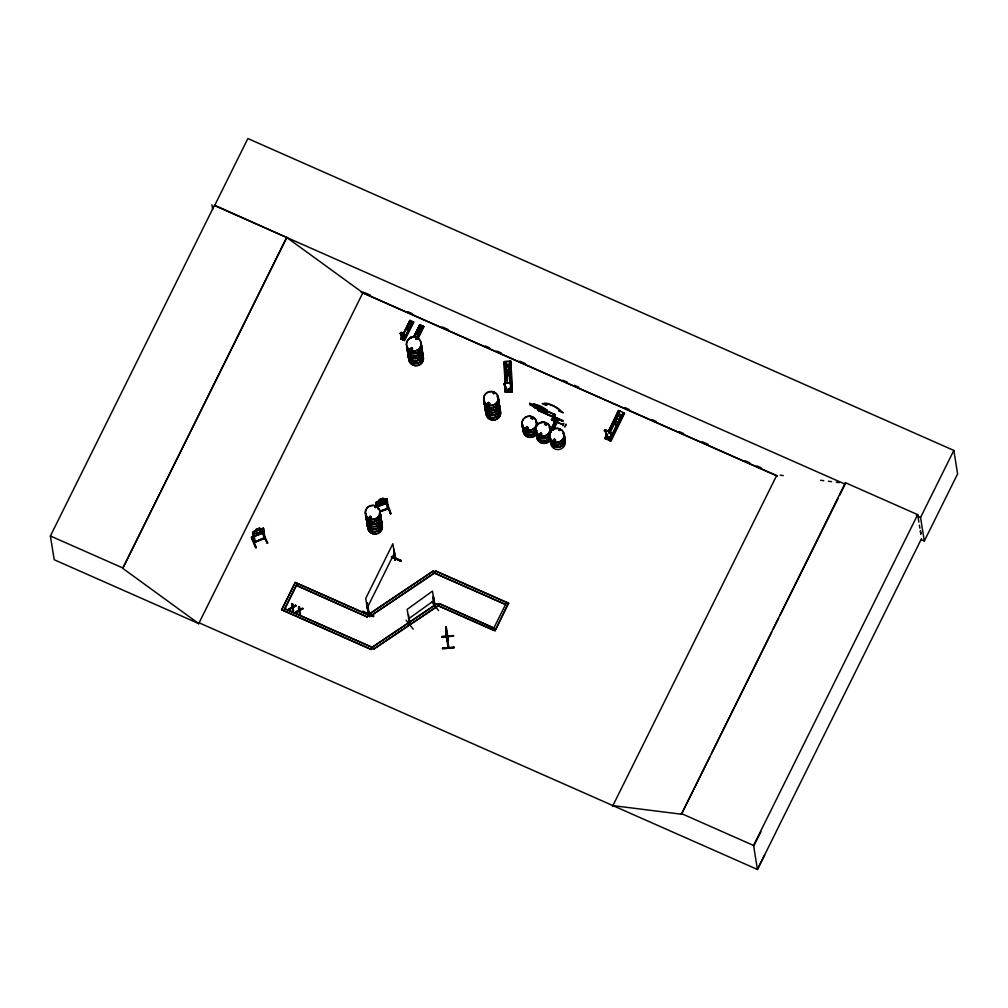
<?xml version="1.0" encoding="UTF-8"?>
<svg xmlns="http://www.w3.org/2000/svg" width="1008" height="1008" viewBox="0 0 1008 1008"><rect width="100%" height="100%" fill="white"/><g stroke="black" fill="none" stroke-linecap="round" stroke-linejoin="round"><path stroke-width="1.5" d="M401.373 332.426L403.124 333.031L403.578 334.442A2.633 0.655 26.4 0 1 404.271 335.891L404.258 338.701L401.89 337.655L400.919 334.417A2.633 0.655 26.4 0 1 401.209 333.396L401.285 333.257A2.633 0.655 26.4 0 0 400.982 334.278L400.919 334.417M403.326 333.194L403.654 334.303A2.633 0.655 26.4 0 1 404.334 335.752L404.334 338.562L401.965 337.516L400.982 334.278M610.684 433.868L610.571 438.304L607.005 436.766L605.543 431.915A3.944 0.995 25.8 0 1 605.279 430.252A3.944 0.995 25.8 0 1 610.319 432.419A3.944 0.995 25.8 0 1 610.583 434.083L610.684 433.868A3.944 0.995 25.8 0 0 610.42 432.205A3.944 0.995 25.8 0 0 605.38 430.038A3.944 0.995 25.8 0 0 605.644 431.701L607.106 436.552L610.672 438.089M510.527 389.605L510.602 384.804A3.944 1.184 -2.1 0 0 510.338 383.141A3.944 1.184 -2.1 0 0 504.781 383.405A3.944 1.184 -2.1 0 0 505.046 385.069L506.596 389.794L510.514 389.378L506.596 389.794M554.413 420.437L554.261 421.155L551.54 419.454L563.182 424.771L554.161 421.054L554.324 420.336M555.559 423.826L554.148 414.452L554.123 417.425M537.881 409.853L562.766 421.205L537.705 410.206L555.383 417.463L555.194 418.32L554.879 414.338L555.433 417.816M446.632 638.001L446.67 637.081M553.354 418.396L553.871 417.362L555.307 424.595L554.047 418.824L554.816 417.69L554.261 418.925L553.064 418.307L554.249 424.381L555.206 424.544M554.236 424.204L555.043 424.607M369.23 517.684L369.697 516.436L371.045 516.461M370.944 517.583L370.629 516.487M371.083 517.394L370.944 516.739M375.757 507.515L374.787 507.553L375.593 506.86M375.745 506.722L375.19 507.465M408.757 328.822L408.051 327.789M412.045 348.415L411.466 349.7L411.012 348.428M412.436 349.436L412.411 348.579M416.002 339.343L415.888 338.6M416.052 338.675L416.606 339.016M417.01 339.129L416.795 338.398L416.606 339.104M418.824 332.98L418.244 333.9M487.57 403.187L488.401 404.473L489.573 403.78M489.674 403.263L489.485 404.095M525.811 428.161L526.138 427.367M526.138 428.009L526.63 428.551M531.38 417.816L532.022 418.559L532.539 417.854M539.419 434.171L541.309 433.226M539.507 433.856L539.822 434.914M539.759 433.818L540.994 434.574M541.435 434.763L541.561 433.679M545.441 424.229C545.845 421.785 544.181 425.439 546.097 424.154M546.185 423.738L545.038 423.688M553.657 439.967L554.324 440.761M555.521 440.08L554.854 441.239L553.581 440.761M559.352 430.378L559.251 429.912M559.1 430.492L559.957 429.736M447.464 637.434L447.401 636.3M447.993 646.884L445.927 632.029M445.851 628.841L448.585 647.854L447.01 637.321M554.929 414.603L534.379 405.443L534.694 406.804L542.909 410.407L539.305 407.938C551.489 411.743 525.37 400.667 537.743 407.232L534.605 406.438L541.082 409.412L540.905 408.328M264.058 538.423L253.966 542.291L263.655 538.146M263.34 528.242L265.003 537.919L263.844 538.751L263.642 537.982L264.852 537.566M447.993 646.531L448.447 646.267M448.623 647.703L447.804 636.275M387.198 508.801L388.395 508.435M387.349 508.322C387.941 510.527 386.24 507.553 388.256 508.07M373.376 616.543L362.678 611.944L373.363 616.581L373.59 615.875M362.88 611.516L373.59 616.064M368.134 613.481L368.046 613.04C370.931 612.7 366.786 611.541 367.025 604.283L367.114 603.2L367.025 604.283M368.638 613.62L367.114 603.2M395.161 559.73L395.275 558.432L394.771 559.906L395.741 558.986L393.775 549.473L394.834 559.805M394.733 559.818L395.338 558.772L392.855 543.753L365.74 598.412L368.159 613.532L368.613 612.612L368.109 613.645M395.69 558.734L395.199 559.969M508.725 390.524C508.99 390.852 507.654 389.264 508.864 389.252M508.977 390.676L508.032 391.091L508.977 390.953M413.179 629.143L406.098 620.222M401.171 332.325L401.209 333.396M411.226 336.773L412.637 337.138M608.24 437.031L608.983 437.333L608.114 436.955M608.177 438.619L607.534 438.253M554.161 420.941L551.54 419.454M369.004 612.814L367.479 603.364M254.079 542.254L264.625 537.894M253.915 541.951L254.23 542.606L265.054 538.272M407.093 328.268L407.736 329.503L408.744 328.747M410.281 348.793L412.146 348.138M410.445 348.516L410.924 349.965L412.209 349.587M410.672 348.541L410.747 349.209M371.347 517.432L370.39 518.389L369.243 517.356M489.749 403.288L488.527 402.305L487.544 403.767M489.258 403.679L488.943 402.583M493.454 393.46L493.769 392.843M525.823 427.871L526.592 427.064M526.214 427.619L526.289 428.299M527.978 428.513L527.638 427.241M531.909 418.244L532.287 417.69M539.872 433.957L540.49 433.264M541.233 434.07L540.792 434.7M541.283 434.347L541.208 433.516M541.598 434.196L540.653 435.154L539.557 434.385M546.16 424.217L545.958 423.486M553.342 440.03L554.11 439.223M553.934 440.685L555.232 440.219M558.848 430L559.604 429.496M555.496 440.672L554.589 439.337M553.858 414.326L554.665 415.195M387.311 508.763L380.079 511.472L388.508 508.397L387.387 508.788M563.396 424.759L563.762 423.31L562.905 425.691M623.839 412.915L624.544 413.204L611.062 441.101L604.888 438.467L606.904 434.284M608.278 431.512L618.736 410.609L617.161 415.12M604.913 438.493L607.043 434.347M608.378 431.563L618.37 410.596M607.295 434.322L605.241 438.556L607.068 436.036M608.605 431.588L618.723 410.495L624.166 412.978M607.61 434.599L605.707 438.82M608.958 431.802L619.114 410.911M609.097 431.852L615.825 417.904M606.06 438.984L607.27 436.124M609.323 431.966L616.027 417.992M617.4 415.22L619.391 411.025L620.147 411.365M607.622 436.212L606.388 439.047M619.844 411.151L609.008 433.377L618.496 413.948M607.081 437.888L608.882 439.614L607.081 437.888L607.131 439.16L608.882 439.614M610.004 432.256L618.748 414.124M610.105 432.293L618.874 414.175M608.366 438.354C606.955 438.354 608.958 438.253 608.517 436.892M608.215 436.981L608.706 436.981M610.571 437.522L616.606 424.948M617.98 422.188L621.319 415.195M611.012 437.636L617.06 425.086M618.408 422.289L621.772 415.321M622.831 414.149L610.205 440.483L617.312 425.263M618.66 422.478L622.705 414.099M624.091 412.889L610.331 440.786L623.032 414.238M610.382 440.811L624.091 412.915M362.678 611.969L362.918 611.213M395.149 560.07L394.141 549.625M391.469 557.084L400.856 561.166L401.134 560.599L391.784 556.529M199.219 622.856L198.828 623.637L54.205 559.742L50.4 535.979L214.528 205.178L286.852 237.548L122.737 568.336L198.727 623.587L199.118 622.818L757.424 869.45L764.656 855.112M839.563 495.47L845.158 484.18L214.591 205.619L247.867 138.55L953.833 450.425L957.6 473.936L924.323 541.019L921.438 539.746M122.737 568.336L286.789 237.107M198.727 623.587L363.245 292.018M400.781 338.927L410.168 320.557M402.671 334.933L409.903 320.279L413.771 322.119L404.573 340.641L400.743 338.852C400.378 332.955 409.928 341.989 401.89 336.685M401.184 339.154L410.407 320.67M402.041 339.154L403.024 338.94L403.049 339.797L401.94 338.461M402.608 339.192L403.162 338.045M402.633 338.486L403.011 338.335M403.427 340.137L412.537 321.59M412.826 321.665L403.843 340.326L413.519 321.968M413.028 321.804L403.339 340.087M404.044 340.402L413.456 321.842L404.006 340.225M414.288 336.886L419.719 324.778L413.834 336.685L419.971 324.715L423.826 326.567L417.904 338.461L423.814 326.567M414.124 336.76L419.769 324.803M414.527 336.987L420.953 325.319M414.742 337.037L420.424 325.093M371.057 649.543L372.002 647.262L436.867 603.767L372.053 647.552L371.057 649.543L281.61 609.752L295.168 582.422L368.248 614.704L367.303 616.997L296.251 585.333L367.303 616.997M281.648 610.042L294.538 584.086M423.121 326.264L416.695 337.932L422.843 326.05L423.536 326.353L417.602 338.285M416.984 338.008L422.894 326.113M417.148 338.134L423.146 326.264L417.388 338.234M285.075 608.227L296.604 584.993M367.252 607.824L394.367 553.165M367.252 616.694L368.248 614.704M435.481 570.83L434.498 572.821L369.684 616.606L434.549 573.124L435.481 570.83L508.561 603.112L495.054 630.743L492.975 629.824M533.093 404.838C533.345 402.683 548.654 408.064 547.382 412.902M533.333 405.884L534.744 407.686L544.144 411.73L534.757 407.585M534.215 404.12L547.067 410.269M439.198 603.868L438.215 605.858L373.351 649.341L438.165 605.556L439.16 603.565L493.844 628.009L439.16 603.565M555.206 418.232L537.932 410.168M562.829 421.042L552.157 416.38M551.628 419.996L551.691 419.164M554.463 418.396L553.417 417.589M553.304 418.496L553.644 417.262M551.212 428.576L553.757 423.448M554.98 420.89L556.303 418.32M551.704 428.627L556.819 418.396L551.666 428.765M552.913 429.169L558.117 419.126M493.807 627.707L492.811 629.698L438.165 605.556L436.867 603.767M436.918 604.069L438.215 605.858L492.862 630L506.545 602.494M495.054 630.743L508.561 603.112M612.511 806.387L776.626 475.587L362.855 292.786L286.852 237.548M612.889 805.606L681.421 814.212L845.435 482.719L917.696 514.647L918.893 522.144M681.421 814.212L710.111 756.378M711.509 753.556L771.687 632.268M773.086 629.446L778.68 618.169M780.079 615.346L838.165 498.292M921.539 538.663L757.424 869.45L753.568 845.447L917.696 514.647M924.323 541.019L920.556 517.495L953.833 450.425M753.682 846.128L760.927 831.789M400.856 560.927L391.482 556.907L400.856 561.166M401.134 560.599L391.759 556.567M434.36 606.136L434.65 606.627M563.018 420.651L552.371 415.951M252.781 532.4L253.222 535.689L254.583 536.294L262.912 532.93L264.008 531.405M254.457 536.256L263.025 533.043L264.071 531.405L263.453 528.179L259.837 529.301M381.515 501.694L384.565 499.477L382.423 501.581L385.081 502.047L381.73 502.097L378.693 504.302L380.911 502.11L378.378 501.656L381.629 501.556M377.937 506.381L376.501 505.588L377.849 506.457L386.429 503.433L387.45 501.732L386.946 498.62L383.116 499.577M386.429 503.433L387.488 501.845M417.287 332.527L417.577 333.875M375.442 506.583L374.711 507.402M369.747 516.751L369.848 517.822M371.007 517.507L370.15 518.011L369.482 517.255M371.171 517.999L371.297 516.915M494.159 393.473L493.038 393.296M489.208 403.767L489.182 402.885M531.682 417.816L532.388 417.476L532.463 418.345M525.886 428.11L527.335 429.08L527.827 427.43M545.693 423.549L545.681 424.242M555.005 440.647L554.791 439.4M251.723 537.289L256.171 547.646M410.319 624.607L408.542 614.754M435.179 606.652L433.654 597.114L432.986 597.127L434.687 606.879L432.986 597.127M508.208 389.453L508.574 389.466M508.725 389.428L508.334 389.126M446.884 640.773L446.632 632.117L446.972 640.849M416.871 339.179L415.863 339.016M531.481 417.551L532.249 417.388M526.415 427.631L527.083 427.392M526.277 428.387L527.537 428.425M558.873 430.315L559.692 429.71M553.934 439.79L554.929 439.702M554.261 418.66L553.203 418.421M376.69 507.238L375.997 502.475L379.714 500.774L379.525 499.615M377.156 501.682L375.997 502.475M431.613 601.789L438.619 610.596M410.092 624.128C409.815 625.754 410.432 623.335 409.525 624.166M409.626 624.481L409.865 623.763M434.461 606.4L434.801 606.551M408.706 618.761L433.994 600.503M402.129 338.852L402.709 338.335M369.684 616.606L368.336 614.515L433.201 571.032L434.549 573.124L505.55 604.485L434.549 573.124M368.386 614.817L433.201 571.032M255.301 542.266L253.562 532.451L252.567 532.841L254.23 542.291M263.844 537.907L264.096 538.713M264.852 538.411L264.739 537.604M295.357 605.128L292.963 606.841L296.201 605.682L295.382 605.317M302.261 608.177L299.88 609.89L303.106 608.731L302.299 608.366M289.057 608.933L292.358 607.937L289.082 609.134L292.181 607.018L291.791 603.553L292.673 604.12L291.791 603.553M295.961 611.995L299.237 610.798L296.806 612.549C292.95 611.881 304.933 607.736 295.999 612.184M289.082 609.134L292.219 607.219L291.816 603.742M293.517 611.087L292.622 610.52L293.517 611.087L293.076 607.37L296.163 605.48M296.201 605.682L293.076 607.37M303.08 608.53L299.993 610.42L300.422 614.149L299.54 613.57L300.422 614.149M379.751 500.888L377.987 501.921L378.34 504.088L383.72 503.168L385.396 501.593L385.056 499.439L383.166 499.691L383.053 498.343L379.399 499.628L379.625 500.9M608.63 437.724L607.975 437.51L608.744 437.497M251.735 537.113L256.259 547.672L255.654 547.911L251.269 537.478L251.798 537.088M407.408 327.991L408.051 327.852M417.463 332.438L418.824 333.043M416.065 338.36L417.035 338.65M493.819 393.775L494.172 393.044M489.069 402.885L487.998 402.872L488.489 404.057M532.073 418.232L532.098 417.501M370.024 516.474L369.634 517.709M508.158 390.928L508.586 391.23M508.788 390.071L508.12 390.146M402.167 338.94L402.633 338.789M253.714 532.804L252.567 532.841M267.17 543.085L262.76 532.69L267.196 543.274L267.8 543.035L262.811 532.678M257.116 535.336L256.007 529.452L259.61 528.028L260.14 531.934L256.775 533.257M256.183 529.553L259.547 528.23M256.448 531.128L259.787 529.767M504.214 361.796L505.386 392.301L504.189 361.784L511.006 361.431L512.026 391.961L510.98 361.444M506.117 361.708L505.84 361.633M509.708 361.507L509.884 366.08M510.275 366.068L510.502 361.229L504.605 361.507L505.323 392.301M507.226 392.213L506.948 392.15M510.539 391.948L510.791 387.425M511.27 391.999L511.169 387.412L511.207 391.999L512.114 391.948M383.053 498.343L379.399 499.628M376.564 506.873L375.908 502.841L376.916 502.488M385.799 499.351L386.946 499.363L385.938 499.729L387.589 509.141M379.94 511.094L387.16 508.561M380.117 511.711L388.445 508.775L386.833 498.683M390.436 513.639L391.079 513.626L387.097 503.042L377.849 506.457M434.826 606.199L432.495 591.091L407.207 609.349L409.576 624.519M417.564 333.812L418.244 333.837M411.138 348.214L412.07 348.743M488.88 404.069L488.011 403.666M526.567 427.027L527.688 427.216M559.352 429.736L560.02 429.748M554.085 439.186L554.954 439.223M370.037 516.55L370.768 516.789M386.631 503.194L390.562 513.778M254.936 541.838L255.339 542.165M509.771 361.507L510.199 384.25M510.174 361.494L510.388 366.055M510.464 361.393L511.686 391.898L505.726 392.112L505.978 388.382L505.613 389.012M259.724 529.389L261.589 529.061L261.929 531.229L260.278 532.854L254.974 533.963L254.633 531.808L256.36 530.674M446.355 627.329L447.93 637.749M441.718 636.464L453.55 636.199L441.731 636.817L453.499 635.569M441.731 636.867L453.524 636.023M454.243 647.312L442.462 648.144L442.537 648.938L454.28 647.514L442.462 648.182L454.268 647.438M263.579 528.293L253.739 531.569L256.246 530.725M446.468 633.641L445.889 626.711L445.763 627.581M445.725 627.493L446.405 637.9M446.62 634.801L445.712 628.841M446.897 640.899L446.393 636.061M533.219 404.926L540.817 407.749L543.703 409.563L543.879 410.647L534.656 407.106L529.792 404.46L529.603 403.301L533.27 404.813M504.92 369.886L510.804 369.482M509.393 390.776L507.591 390.852L509.38 390.499L509.557 391.797L509.38 390.499M509.544 391.532L507.755 391.885L507.578 390.587M386.87 498.796L377.093 501.656M527.033 429.03L526.075 428.602M370.377 518.276L369.419 517.847M506.079 392.263L505.575 386.102M605.959 438.934L606.69 439.261M610.268 440.761L610.13 439.992M780.129 475.196L783.241 475.587M820.625 480.287L823.738 480.677M828.412 481.257L831.524 481.648M836.199 482.24L839.311 482.63M534.215 404.296L532.967 404.057L533.522 406.778L534.794 407.572M402.179 338.877L402.457 338.373M411.592 347.936L412.486 348.592M411.214 349.94L410.407 349.285M605.342 438.606L605.191 437.875L605.682 438.543M488.414 404.359L487.733 403.943M609.336 440.357L609.916 440.609M609.664 440.42L623.372 412.713M540.691 433.201L541.22 433.843M544.055 411.806L547.495 412.99L547.004 410.13M412.259 337.126L411.264 336.874L411.34 337.705A2.633 0.655 26.4 0 0 410.382 338.096M609.336 436.804L611.579 437.648M362.905 611.428L373.64 616.039M916.285 515.605L920.556 517.495M364.682 292.648L370.427 295.18M407.774 311.686L412.083 313.589M442.26 326.92L448.006 329.465M485.365 345.958L489.674 347.861M496.856 351.036L501.165 352.939M519.838 361.192L525.584 363.737M562.943 380.243L567.252 382.145M574.434 385.321L578.743 387.223M624.721 407.534L629.03 409.437M652.025 419.593L656.334 421.495M679.316 431.651L683.626 433.553M702.311 441.806L708.057 444.339M745.403 460.845L749.713 462.748M756.907 465.923L761.216 467.825M361.192 292.244L777.42 476.116M419.051 326.68L422.604 328.243M418.421 327.928L421.974 329.503M417.488 329.818L421.029 331.304M537.428 407.03L554.891 414.742M533.446 405.896L529.792 404.46L529.78 403.276M553.216 417.488L554.602 418.118M551.767 419.706L554.4 420.865M554.753 423.347L555.685 423.763L554.602 417.69M549.65 427.745L553.619 429.584M549.65 427.946L553.682 429.685L558.608 419.353M549.436 428.425L553.405 430.252M435.532 571.12L508.612 603.414M492.937 629.534L495.004 630.441M368.285 615.006L295.168 582.422M298.696 606.602C300.447 607.005 297.07 606.929 299.124 610.268M372.002 647.262L284.659 608.668L372.002 647.262L373.351 649.341M281.61 609.752L371.02 649.253M681.307 813.519L753.568 845.447M50.4 535.979L122.661 567.895M402.192 332.678L403.049 333.169M411.113 349.587L410.596 348.932M540.263 434.687L539.746 434.02M608.152 438.808L607.37 438.581M447.817 636.388L447.993 637.825L447.338 637.333M388.37 508.019L388.37 508.927M553.72 441.05L553.405 440.269M541.246 433.251L541.699 433.969M411.907 348.277L412.108 348.919M368.336 614.515L369.634 616.304M386.492 503.068L390.461 513.841M387.135 508.46L387.45 509.128M383.242 499.502L383.09 498.456M375.908 502.841L377.055 502.853L377.912 508.234M920.43 530.611L920.921 533.723M919.384 525.155L919.863 528.154M920.342 531.153L920.821 534.152M845.435 482.719L845.548 483.412M619.214 422.856L613.872 420.676M617.841 425.678L612.511 423.511M607.055 435.708L606.652 435.658M553.82 417.463L554.98 424.708M553.543 417.476L554.123 420.462M531.619 405.052L530.334 403.843L530.447 404.536M511.006 375.329L505.121 375.732M511.144 391.721L510.502 361.229M412.524 323.719L408.983 322.232M411.907 324.979L408.366 323.492M410.974 326.857L407.434 325.37M445.75 626.724L447.527 637.9M445.801 629.811L445.876 628.702M377.559 506.52L377.987 509.204M376.123 502.45L376.664 505.651M297.284 583.632L283.727 610.961M211.907 204.775L212.663 209.437M262.445 529.301L263.957 538.713M263.63 538.045L263.844 538.751M259.61 528.028L260.543 534.013M446.632 632.167L446.216 629.836L446.506 632.167M299.552 606.98L299.88 609.89M299.237 610.798L299.565 613.771M292.648 603.931L292.963 606.841M292.333 607.748L292.66 610.709M447.35 636.539L448.169 647.779M446.317 632.709L446.519 636.161M510.502 369.117L510.993 382.838L510.35 369.104M510.136 369.117L510.098 372.179M510.35 375.215L510.489 382.864M510.602 384.804L510.615 385.031A3.944 1.184 -2.1 0 0 510.35 383.368A3.944 1.184 -2.1 0 0 504.781 383.632A3.944 1.184 -2.1 0 0 505.046 385.295M510.3 387.311L510.426 391.948M509.191 364.594L509.846 382.889M509.04 364.594L509.342 372.217M509.431 375.266L509.733 382.901M506.369 364.732L506.621 372.38M506.759 375.417L507.011 383.053M506.23 364.757L506.507 372.38M506.621 375.43L506.885 383.053M505.777 361.57L506.495 383.002M506.759 389.025L506.873 392.074M505.449 364.783L506.142 383.09M505.222 364.795L505.865 383.103M505.084 364.808L505.739 383.116M504.693 361.696L505.474 383.053M445.889 626.85L445.889 627.568M420.714 344.9A7.472 7.119 -9.1 0 1 416.115 355.975A7.472 7.119 -9.1 0 1 407.219 347.823M420.651 345.101A7.371 7.031 -9.1 0 1 416.115 356.026A7.371 7.031 -9.1 0 1 407.345 347.987M421.835 348.755A7.358 7.006 -9.1 0 1 415.485 358.193A7.358 7.006 -9.1 0 1 407.686 350.015M421.861 348.907A7.358 7.006 -9.1 0 1 415.51 358.344A7.358 7.006 -9.1 0 1 407.711 350.179M421.457 346.286A7.371 7.031 -9.1 0 1 415.094 355.736A7.371 7.031 -9.1 0 1 407.282 347.558M420.689 344.761A7.472 7.119 -9.1 0 1 416.09 355.837A7.472 7.119 -9.1 0 1 407.207 347.684M421.105 344.131A7.371 7.031 -9.1 0 1 415.699 353.43A7.371 7.031 -9.1 0 1 406.829 347.231M421.029 343.703A7.358 7.006 -9.1 0 1 415.624 352.989A7.358 7.006 -9.1 0 1 406.778 346.79M421.18 343.942A7.472 7.119 -9.1 0 1 415.699 353.38A7.472 7.119 -9.1 0 1 406.703 347.092M421.155 343.816A7.472 7.119 -9.1 0 1 415.674 353.241A7.472 7.119 -9.1 0 1 406.678 346.954M421.873 352.157A7.472 7.119 -9.1 0 1 417.274 363.245A7.472 7.119 -9.1 0 1 408.391 355.093M423.095 355.912A7.358 7.006 -9.1 0 1 415.384 363.586A7.358 7.006 -9.1 0 1 408.542 355.396M421.823 352.51A7.358 7.006 -9.1 0 1 422.692 354.136M421.898 349.146A7.358 7.006 -9.1 0 1 415.548 358.571A7.358 7.006 -9.1 0 1 407.749 350.406M423.02 356.152A7.358 7.006 -9.1 0 1 417.614 365.438A7.358 7.006 -9.1 0 1 408.769 359.251M421.772 352.069A7.371 7.031 -9.1 0 1 417.224 362.993A7.371 7.031 -9.1 0 1 408.467 354.955M422.302 351.527A7.371 7.031 -9.1 0 1 416.884 360.839A7.371 7.031 -9.1 0 1 408.013 354.627M422.213 351.099A7.358 7.006 -9.1 0 1 416.808 360.385A7.358 7.006 -9.1 0 1 407.963 354.186M422.365 351.338A7.472 7.119 -9.1 0 1 416.884 360.776A7.472 7.119 -9.1 0 1 407.887 354.488M423.045 356.315A7.358 7.006 -9.1 0 1 417.64 365.589A7.358 7.006 -9.1 0 1 408.794 359.402M498.809 400.957A7.472 7.119 -9.1 0 1 492.345 410.546A7.472 7.119 -9.1 0 1 484.432 402.242M499.023 403.175A7.346 6.993 -9.1 0 1 492.685 412.587A7.346 6.993 -9.1 0 1 484.911 404.435M497.498 396.724A7.472 7.119 -9.1 0 1 492.899 407.799A7.472 7.119 -9.1 0 1 484.016 399.647A7.472 7.119 -9.1 0 0 492.874 407.66A7.472 7.119 -9.1 0 0 497.486 396.585M498.721 400.34A7.371 7.031 -9.1 0 1 490.984 408.026A7.371 7.031 -9.1 0 1 484.142 399.811M497.448 396.925A7.371 7.031 -9.1 0 1 498.317 398.551M497.36 396.497A7.358 7.006 -9.1 0 1 492.836 407.408A7.358 7.006 -9.1 0 1 484.079 399.382M498.721 401.146A7.358 7.006 -9.1 0 1 493.315 410.432A7.358 7.006 -9.1 0 1 484.47 404.246M498.784 400.831A7.472 7.119 -9.1 0 1 493.29 410.256A7.472 7.119 -9.1 0 1 484.306 403.969M498.658 400.705A7.371 7.031 -9.1 0 1 493.252 410.017A7.371 7.031 -9.1 0 1 484.382 403.805M499.968 408.227A7.472 7.119 -9.1 0 1 493.517 417.803A7.472 7.119 -9.1 0 1 485.591 409.513M499.905 408.542A7.358 7.006 -9.1 0 1 493.555 417.98A7.358 7.006 -9.1 0 1 485.755 409.815M499.338 408.958A7.346 6.993 -9.1 0 1 494.827 419.845A7.346 6.993 -9.1 0 1 486.095 411.831M499.388 407.169A7.346 6.993 -9.1 0 1 490.833 412.902A7.346 6.993 -9.1 0 1 484.974 404.825M499.363 409.109A7.346 6.993 -9.1 0 1 494.84 419.996A7.346 6.993 -9.1 0 1 486.121 411.982M499.577 405.758A7.472 7.119 -9.1 0 1 493.114 415.346A7.371 7.031 -9.1 0 1 485.327 407.207M485.201 407.043A7.472 7.119 -9.1 0 0 493.114 415.346A7.371 7.031 -9.1 0 0 499.502 405.947M499.842 408.114A7.371 7.031 -9.1 0 1 493.479 417.551A7.371 7.031 -9.1 0 1 485.667 409.374M499.552 405.632A7.472 7.119 -9.1 0 1 493.101 415.208A7.472 7.119 -9.1 0 1 485.176 406.917M499.414 405.518A7.358 7.006 -9.1 0 1 493.063 414.943A7.358 7.006 -9.1 0 1 485.264 406.778M536.017 434.738A7.321 6.98 -9.1 0 1 523.253 429.106M536.08 434.927A7.384 7.043 -9.1 0 1 523.228 429.244M522.346 424.305A7.472 7.119 -9.1 0 0 535.361 430.051A7.358 7.006 -9.1 0 1 522.484 424.481M535.765 421.596A7.358 7.006 -9.1 0 1 536.634 423.221M535.336 429.925A7.472 7.119 -9.1 0 1 522.32 424.179M531.027 418.345A7.472 7.119 -9.1 0 1 532.879 418.887M535.223 429.698A7.358 7.006 -9.1 0 1 522.421 424.04M530.977 418.295A7.358 7.006 -9.1 0 1 532.804 418.837M535.702 421.155A7.358 7.006 -9.1 0 1 536.571 422.78M535.714 432.734A7.358 7.006 -9.1 0 1 522.799 428.904M536.836 431.071A7.472 7.119 -9.1 0 1 522.661 428.765M536.823 430.945A7.472 7.119 -9.1 0 1 522.635 428.627M536.684 430.744A7.358 7.006 -9.1 0 1 522.736 428.476M563.749 435.998A7.472 7.119 -9.1 0 1 559.15 447.073A7.472 7.119 -9.1 0 1 550.255 438.921M564.871 441.58A7.358 7.006 -9.1 0 1 556.303 447.325A7.358 7.006 -9.1 0 1 550.418 439.223M564.946 440.131A7.384 7.043 -9.1 0 1 558.571 449.593A7.384 7.043 -9.1 0 1 550.733 441.403M563.359 433.541A7.472 7.119 -9.1 0 1 558.747 444.616A7.472 7.119 -9.1 0 1 549.864 436.464M564.505 437.535A7.358 7.006 -9.1 0 1 558.142 446.96A7.358 7.006 -9.1 0 1 550.355 438.795M563.333 433.402A7.472 7.119 -9.1 0 1 558.734 444.478A7.472 7.119 -9.1 0 1 549.839 436.325M563.207 433.314A7.358 7.006 -9.1 0 1 559.604 443.961A7.358 7.006 -9.1 0 1 549.839 438.026M564.152 435.368A7.358 7.006 -9.1 0 1 559.679 444.389A7.358 7.006 -9.1 0 1 550.305 440.257M549.385 438.669A7.472 7.119 -9.1 0 1 536.369 432.911M549.864 429.988A7.472 7.119 -9.1 0 1 550.746 431.638M549.322 438.745A7.358 7.006 -9.1 0 1 536.508 433.087M549.788 430.202A7.358 7.006 -9.1 0 1 550.658 431.827M550.67 439.211A7.321 6.98 -9.1 0 1 536.773 436.943M549.247 438.304A7.358 7.006 -9.1 0 1 536.445 432.646M549.725 429.773A7.358 7.006 -9.1 0 1 550.595 431.386M548.906 436.149A7.358 7.006 -9.1 0 1 536.092 430.492M550.242 429.232A7.358 7.006 -9.1 0 1 550.645 431.021M549.36 438.53A7.472 7.119 -9.1 0 1 536.357 432.785M549.839 429.849A7.472 7.119 -9.1 0 1 550.733 431.5M549.31 427.178A7.358 7.006 -9.1 0 1 550.469 432.407M549.877 434.158A7.358 7.006 -9.1 0 1 535.928 431.89M544.597 424.318A7.358 7.006 -9.1 0 1 546.412 424.859M549.448 427.392A7.472 7.119 -9.1 0 1 550.633 432.709M550.028 434.498A7.472 7.119 -9.1 0 1 535.853 432.18M544.66 424.481A7.472 7.119 -9.1 0 1 546.512 425.036M550.746 439.375A7.384 7.043 -9.1 0 1 536.735 437.094M379.613 513.223A7.472 7.119 -9.1 0 1 375.001 524.299A7.358 7.006 -9.1 0 1 366.257 516.323M366.118 516.146A7.472 7.119 -9.1 0 0 375.001 524.299A7.358 7.006 -9.1 0 0 379.537 513.437M380.734 517.079A7.358 7.006 -9.1 0 1 375.329 526.365A7.358 7.006 -9.1 0 1 366.484 520.178M380.079 512.266A7.472 7.119 -9.1 0 1 373.628 521.854A7.472 7.119 -9.1 0 1 365.702 513.551M379.474 512.996A7.371 7.031 -9.1 0 1 374.938 523.921A7.371 7.031 -9.1 0 1 366.169 515.882M380.003 512.455A7.371 7.031 -9.1 0 1 373.64 521.905A7.371 7.031 -9.1 0 1 365.828 513.715M379.588 513.085A7.472 7.119 -9.1 0 1 374.989 524.16A7.472 7.119 -9.1 0 1 366.093 516.02M380.054 512.14A7.472 7.119 -9.1 0 1 373.603 521.716A7.472 7.119 -9.1 0 1 365.677 513.425M379.915 512.026A7.358 7.006 -9.1 0 1 373.565 521.451A7.358 7.006 -9.1 0 1 365.765 513.286M381.654 522.131A7.472 7.119 -9.1 0 1 375.203 531.707A7.472 7.119 -9.1 0 1 367.277 523.417M381.591 522.459A7.358 7.006 -9.1 0 1 375.241 531.884A7.358 7.006 -9.1 0 1 367.441 523.719M381.919 524.488A7.358 7.006 -9.1 0 1 375.568 533.912A7.358 7.006 -9.1 0 1 367.769 525.748M380.797 517.469A7.358 7.006 -9.1 0 1 375.392 526.756A7.358 7.006 -9.1 0 1 366.547 520.556M381.944 524.626A7.358 7.006 -9.1 0 1 375.581 534.051A7.358 7.006 -9.1 0 1 367.794 525.886M380.381 518.024A7.472 7.119 -9.1 0 1 375.77 529.099A7.472 7.119 -9.1 0 1 366.887 520.947M381.541 522.018A7.371 7.031 -9.1 0 1 375.165 531.468A7.371 7.031 -9.1 0 1 367.353 523.278M381.591 521.64A7.371 7.031 -9.1 0 1 373.855 529.326A7.371 7.031 -9.1 0 1 367.013 521.123M380.318 518.225A7.371 7.031 -9.1 0 1 381.188 519.851M380.356 517.885A7.472 7.119 -9.1 0 1 375.757 528.973A7.472 7.119 -9.1 0 1 366.862 520.821M381.1 519.422A7.358 7.006 -9.1 0 1 374.749 528.86A7.358 7.006 -9.1 0 1 366.95 520.682M564.908 426.838L566.131 424.355L564.908 426.838M253.739 531.569L252.718 532.577L253.802 531.594M258.968 528.658L256.876 529.893L258.968 528.658M382.397 498.947L380.268 500.094L382.397 498.947M383.229 500.081L379.814 501.278L380.167 503.446L383.569 502.236L383.229 500.081M510.615 364.316L504.718 364.606L510.615 364.316M510.691 366.383L504.794 366.673L510.691 366.383M510.892 372.229L504.995 372.506L510.892 372.229M563.069 412.675L558.76 410.773L560.259 411.428A8.291 2.066 26.4 0 0 552.384 405.657A8.291 2.066 26.4 0 0 545.315 404.825L546.79 405.481L542.203 403.452L543.69 404.107A9.929 2.482 26.4 0 1 552.157 405.103A9.929 2.482 26.4 0 1 561.582 412.02L563.069 412.675M622.705 415.624L617.35 413.318L622.705 415.624M621.797 417.514L616.442 415.208L621.797 417.514M620.424 420.336L615.069 418.043L620.424 420.336M410.143 328.52L406.589 326.957L410.155 328.608M420.197 332.968L416.644 331.393L420.197 332.968M409.21 330.397L405.657 328.835L409.223 330.485M419.265 334.845L415.712 333.27L419.265 334.845M410.584 350.343A7.358 7.006 -9.1 0 0 421.079 343.312A7.358 7.006 -9.1 0 0 409.588 338.234A7.358 7.006 -9.1 0 0 410.584 350.343M410.621 350.57A7.358 7.006 -9.1 0 0 421.117 343.526A7.358 7.006 -9.1 0 0 409.626 338.461A7.358 7.006 -9.1 0 0 410.621 350.57M487.796 404.75A7.346 6.993 -9.1 0 0 498.267 397.732A7.346 6.993 -9.1 0 0 486.801 392.666A7.346 6.993 -9.1 0 0 487.796 404.75M487.834 404.964A7.346 6.993 -9.1 0 0 498.305 397.946A7.346 6.993 -9.1 0 0 486.839 392.881A7.346 6.993 -9.1 0 0 487.834 404.964M615.296 424.267A1.31 1.247 -9.1 0 0 617.161 422.982A1.31 1.247 -9.1 0 0 615.094 422.1A1.31 1.247 -9.1 0 0 615.296 424.267M507.389 375.039A1.31 1.247 -9.1 0 0 509.317 373.855A1.31 1.247 -9.1 0 0 507.301 372.872A1.31 1.247 -9.1 0 0 507.364 374.938A1.31 1.247 -9.1 0 0 509.292 373.766A1.31 1.247 -9.1 0 0 507.289 372.771A1.31 1.247 -9.1 0 0 507.389 375.039M526.126 429.547A7.384 7.043 -9.1 0 0 536.659 422.478A7.384 7.043 -9.1 0 0 525.13 417.388A7.384 7.043 -9.1 0 0 526.126 429.547M526.176 429.622A7.321 6.98 -9.1 0 0 536.621 422.617A7.321 6.98 -9.1 0 0 525.181 417.564A7.321 6.98 -9.1 0 0 526.176 429.622M537.125 424.847A7.472 7.119 -9.1 0 0 535.84 421.382A7.472 7.119 -9.1 0 1 537.113 424.708M553.644 441.693A7.384 7.043 -9.1 0 0 564.178 434.637A7.384 7.043 -9.1 0 0 552.649 429.547A7.384 7.043 -9.1 0 0 553.644 441.693M553.694 441.769A7.321 6.98 -9.1 0 0 564.14 434.776A7.321 6.98 -9.1 0 0 552.699 429.723A7.321 6.98 -9.1 0 0 553.694 441.769M539.746 435.557A7.384 7.043 -9.1 0 0 550.267 428.488A7.384 7.043 -9.1 0 0 538.738 423.398A7.384 7.043 -9.1 0 0 539.746 435.557M539.784 435.632A7.321 6.98 -9.1 0 0 550.229 428.627A7.346 6.993 -9.1 0 0 538.789 423.562A7.346 6.993 -9.1 0 0 539.784 435.645A7.346 6.993 -9.1 0 0 550.242 428.627A7.321 6.98 -9.1 0 0 538.801 423.574A7.321 6.98 -9.1 0 0 539.784 435.632M369.482 518.666A7.358 7.006 -9.1 0 0 379.966 511.636A7.358 7.006 -9.1 0 0 368.487 506.558A7.358 7.006 -9.1 0 0 369.482 518.666M369.52 518.893A7.358 7.006 -9.1 0 0 380.003 511.862A7.358 7.006 -9.1 0 0 368.525 506.785A7.358 7.006 -9.1 0 0 369.52 518.893"/></g></svg>
